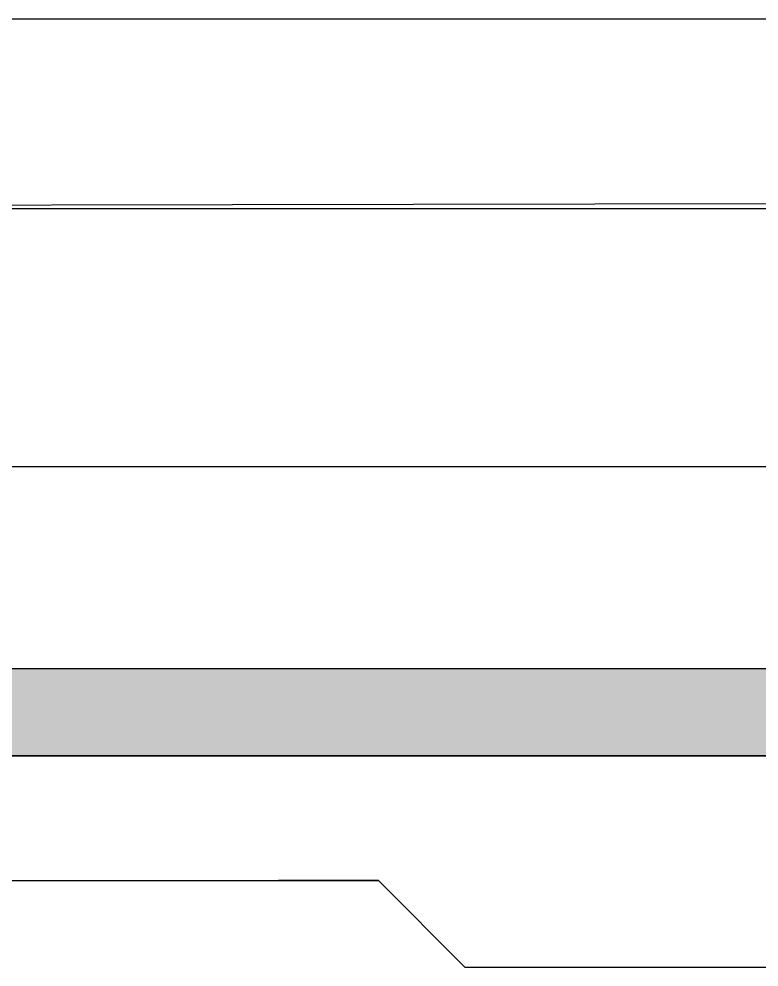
# Model space of a CAD drawing. Header units: millimetres. Extents: x -2063041 to -1932644, y 197605868 to 197643080.
# Drawn here: x -2047306.4 to -2046964.9, y 197626502.3 to 197626939.8 of the extents above; entities that cross this region are included whole.
import ezdxf

# ---------------------------------------------------------------- set-up
doc = ezdxf.new("R2010")
doc.units = ezdxf.units.MM
doc.layers.add('СКУД', color=7, linetype='Continuous')

msp = doc.modelspace()

# ---------------------------------------------------------------- hatches: boundary and pattern name
at = {"layer": 'СКУД', "true_color": 0x000000}
h = msp.add_hatch(dxfattribs=at)
h.set_pattern_fill('ANGLE', color=18, scale=0.746365)
h.set_pattern_definition([(0, (-2149573.53, 197515020.621), (0, 5.21335713), [3.79153246, -1.42182467]), (90, (-2149573.53, 197515020.621), (-5.21335713, 3e-16), [3.79153246, -1.42182467])])
h.paths.add_polyline_path([(-2045856.11, 197626639.89), (-2047559.12, 197626639.89), (-2047559.12, 197626660.45), (-2047595.05, 197626660.45), (-2047595.05, 197626599.77), (-2045956.33, 197626599.77), (-2045956.33, 197626557.5), (-2045913.81, 197626557.5), (-2045913.81, 197626538.27), (-2045885.46, 197626538.27), (-2045885.46, 197626557.5), (-2045856.11, 197626557.5)])

# ---------------------------------------------------------------- linework, layer by layer
at = {"layer": 'СКУД', "color": 18, "true_color": 0x000000}
for points in [[(-2048041.77, 197626939.77), (-2046455.74, 197626939.77)], [(-2046455.74, 197626855.38), (-2048127.36, 197626852.35)], [(-2048295.28, 197626852.35), (-2043663.44, 197626852.35)], [(-2046455.74, 197626733.03), (-2048127.36, 197626733.03)], [(-2046230.8, 197626599.77), (-2047595.05, 197626599.77), (-2047595.05, 197626660.45)], [(-2047559.12, 197626660.45), (-2047595.05, 197626660.45), (-2047595.05, 197626599.77), (-2045956.33, 197626599.77), (-2045956.33, 197626557.5), (-2045913.81, 197626557.5), (-2045913.81, 197626538.27), (-2045885.46, 197626538.27), (-2045885.46, 197626557.5)], [(-2047559.12, 197626660.45), (-2047595.05, 197626660.45), (-2047595.05, 197626599.77), (-2045956.33, 197626599.77), (-2045956.33, 197626557.5), (-2045913.81, 197626557.5), (-2045913.81, 197626538.27), (-2045885.46, 197626538.27), (-2045885.46, 197626557.5), (-2045856.11, 197626557.5), (-2045856.11, 197626639.89), (-2047559.12, 197626639.89), (-2047559.12, 197626660.45), (-2047595.05, 197626660.45), (-2047595.05, 197626599.77)], [(-2046185.14, 197626639.89), (-2047558.56, 197626639.89)], [(-2045885.46, 197626557.5), (-2045856.11, 197626557.5), (-2045856.11, 197626557.5), (-2045856.11, 197626639.89), (-2047558.56, 197626639.89)], [(-2047354.7, 197626542.15), (-2047140.57, 197626542.15)], [(-2047100.75, 197626502.29), (-2047140.57, 197626542.15), (-2047186.66, 197626542.15)], [(-2047100.75, 197626502.29), (-2046916.94, 197626502.29)]]:
    msp.add_lwpolyline(points, dxfattribs=at)

doc.saveas('drawing.dxf')
